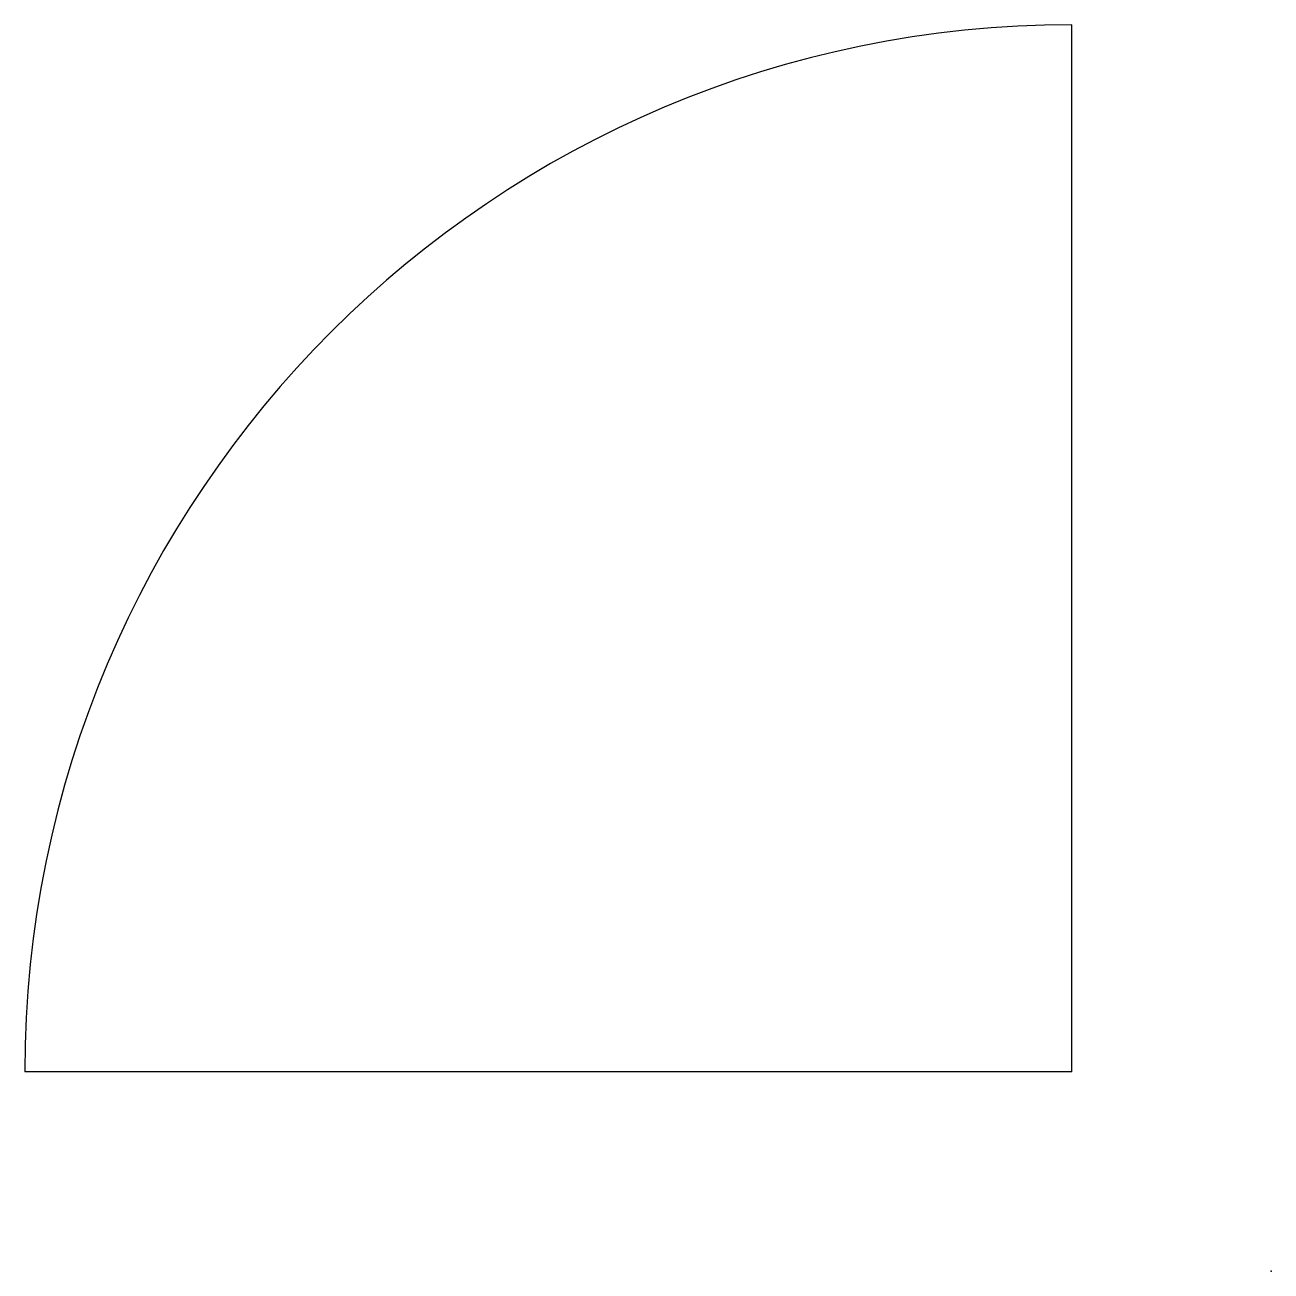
# Model space of a CAD drawing. Header units: millimetres. Extents: x -4.7 to 7.8, y -7.8 to 4.7.
import ezdxf

# ---------------------------------------------------------------- set-up
doc = ezdxf.new("R2010")
doc.units = ezdxf.units.MM
doc.layers.get('0').update_dxf_attribs({"linetype": 'CONTINUOUS'})

msp = doc.modelspace()

# ---------------------------------------------------------------- linework, layer by layer
for q in [(5.783, 4.717), (-4.717, -5.783)]:
    msp.add_line((5.783, -5.783), q)
msp.add_arc((5.783, -5.783), 10.5, 90, 180)
msp.add_point((7.783, -7.783))

doc.saveas('drawing.dxf')
